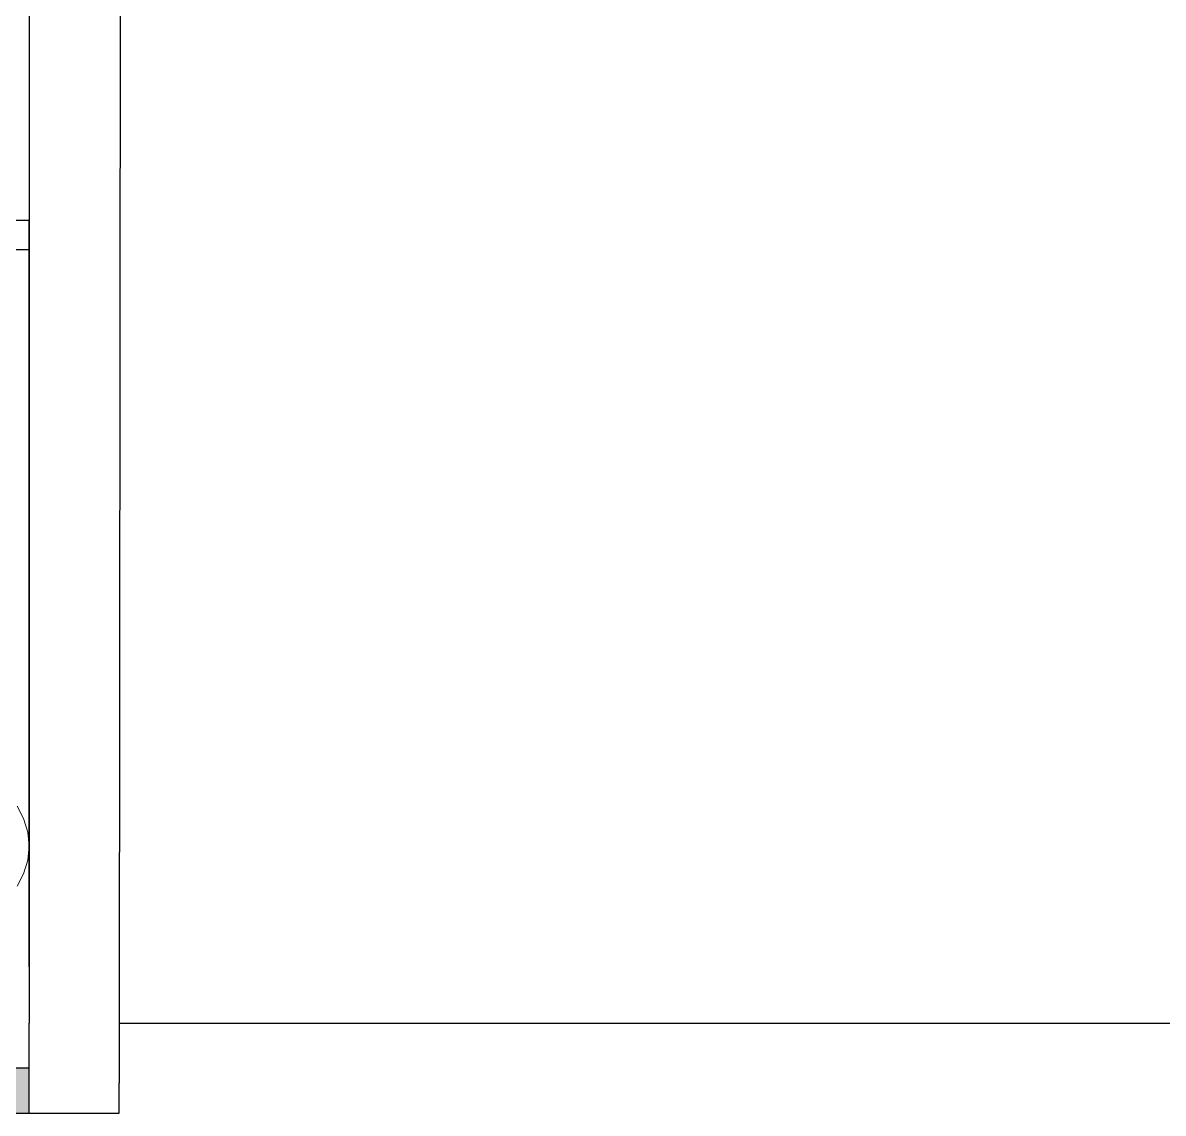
# Model space of a CAD drawing. Header units: inches. Extents: x 15 to 22798, y 21 to 21519.
# Drawn here: x 15683.6 to 16063.1, y 12072.7 to 12435.4 of the extents above; entities that cross this region are included whole.
import ezdxf

# ---------------------------------------------------------------- set-up
doc = ezdxf.new("R2010")
doc.units = ezdxf.units.IN
doc.header["$MEASUREMENT"] = 0
doc.layers.add('ARREDAMENTO', color=8, linetype='Continuous', lineweight=13)
doc.layers.add('ARREDI_attrezzature', color=175, linetype='Continuous')

msp = doc.modelspace()

# ---------------------------------------------------------------- hatches: boundary and pattern name
h = msp.add_hatch(color=256)
h.dxf.hatch_style = 1
h.paths.add_polyline_path([(15385.55, 12438.31), (15375.55, 12438.31), (15375.55, 12358.31), (15385.55, 12358.31)])
h.paths.add_polyline_path([(15504.79, 12358.31), (15256.32, 12358.31), (15256.32, 12348.31), (15504.79, 12348.31)])
h.paths.add_polyline_path([(15685.71, 12087.69), (15666.23, 12087.69), (15666.23, 12075.39), (15666.23, 12075.39), (15666.23, 12084.99), (15663.73, 12084.99), (15663.73, 12082.24), (15663.73, 12082.24), (15663.73, 12080.24), (15663.73, 12075.39), (15666.23, 12075.39), (15666.23, 12084.99), (15666.23, 12084.99), (15666.23, 12075.39), (15666.23, 12072.69), (15685.71, 12072.69)])
h.paths.add_polyline_path([(15105.19, 12084.99), (15105.19, 12084.99), (15105.19, 12075.39), (15107.69, 12075.39), (15107.69, 12084.99), (15105.19, 12084.99), (15105.19, 12075.39), (15105.19, 12075.39), (15105.19, 12084.99), (15105.19, 12087.69), (15085.71, 12087.69), (15085.71, 12072.69), (15105.19, 12072.69)])
h.paths.add_polyline_path([(15083.15, 12616.31), (15083.15, 12616.31), (15083.15, 12616.31), (15083.15, 12616.31)], flags=9)

# ---------------------------------------------------------------- linework, layer by layer
for p, q in [((15716.22, 12717.91), (15715.71, 12102.69)), ((15716.22, 12717.91), (15715.71, 12102.69)), ((15685.71, 12489.83), (15685.71, 12102.69)), ((15685.71, 12489.83), (15685.71, 12102.69)), ((15685.71, 12369.84), (15685.71, 12325.6)), ((15685.71, 12245.6), (15685.71, 12369.84)), ((15685.71, 12369.84), (15685.71, 12325.6)), ((15685.71, 12245.6), (15685.71, 12369.84)), ((15685.71, 12143.04), (15685.71, 12343.25)), ((15685.71, 12143.04), (15685.71, 12343.25)), ((15685.71, 12245.6), (15685.71, 12121.37)), ((15685.71, 12245.6), (15685.71, 12121.37)), ((15685.71, 12121.37), (15685.71, 12165.6)), ((15685.71, 12121.37), (15685.71, 12165.6)), ((15685.71, 12072.69), (15685.71, 12102.69)), ((15685.71, 12072.69), (15685.71, 12102.69)), ((15715.71, 12102.69), (16365.71, 12102.69)), ((15715.71, 12102.69), (15715.71, 12082.69)), ((15715.71, 12102.69), (15715.71, 12082.69)), ((15715.71, 12072.69), (15715.71, 12082.69)), ((15715.71, 12072.69), (15715.71, 12082.69)), ((15055.71, 12072.69), (15715.71, 12072.69)), ((15685.71, 12072.69), (15715.71, 12072.69)), ((15685.71, 12072.69), (15715.71, 12072.69))]:
    msp.add_line(p, q)
msp.add_lwpolyline([(15677.15, 12369.83), (15685.71, 12369.83), (15685.71, 12359.86), (15677.15, 12359.86)])
msp.add_lwpolyline([(15685.71, 12087.69), (15666.23, 12087.69), (15666.23, 12072.69), (15685.71, 12072.69)], close=True)
msp.add_lwpolyline([(15685.71, 12087.69), (15666.23, 12087.69), (15666.23, 12072.69), (15685.71, 12072.69)], close=True)
at = {"layer": 'ARREDAMENTO'}
for p, q in [((15685.71, 12402.97), (15685.71, 12209.53)), ((15685.71, 12402.97), (15685.71, 12209.53)), ((15683.88, 12170.69), (15681.67, 12174.84)), ((15685.25, 12166.19), (15683.88, 12170.69)), ((15685.71, 12161.5), (15685.25, 12166.19)), ((15685.25, 12156.82), (15685.71, 12161.5)), ((15683.88, 12152.32), (15685.25, 12156.82)), ((15681.67, 12148.17), (15683.88, 12152.32))]:
    msp.add_line(p, q, dxfattribs=at)
at = {"layer": 'ARREDI_attrezzature'}
msp.add_line((15685.71, 12165.6), (15685.71, 12325.6), dxfattribs=at)
msp.add_line((15685.71, 12165.6), (15685.71, 12325.6), dxfattribs=at)

doc.saveas('drawing.dxf')
